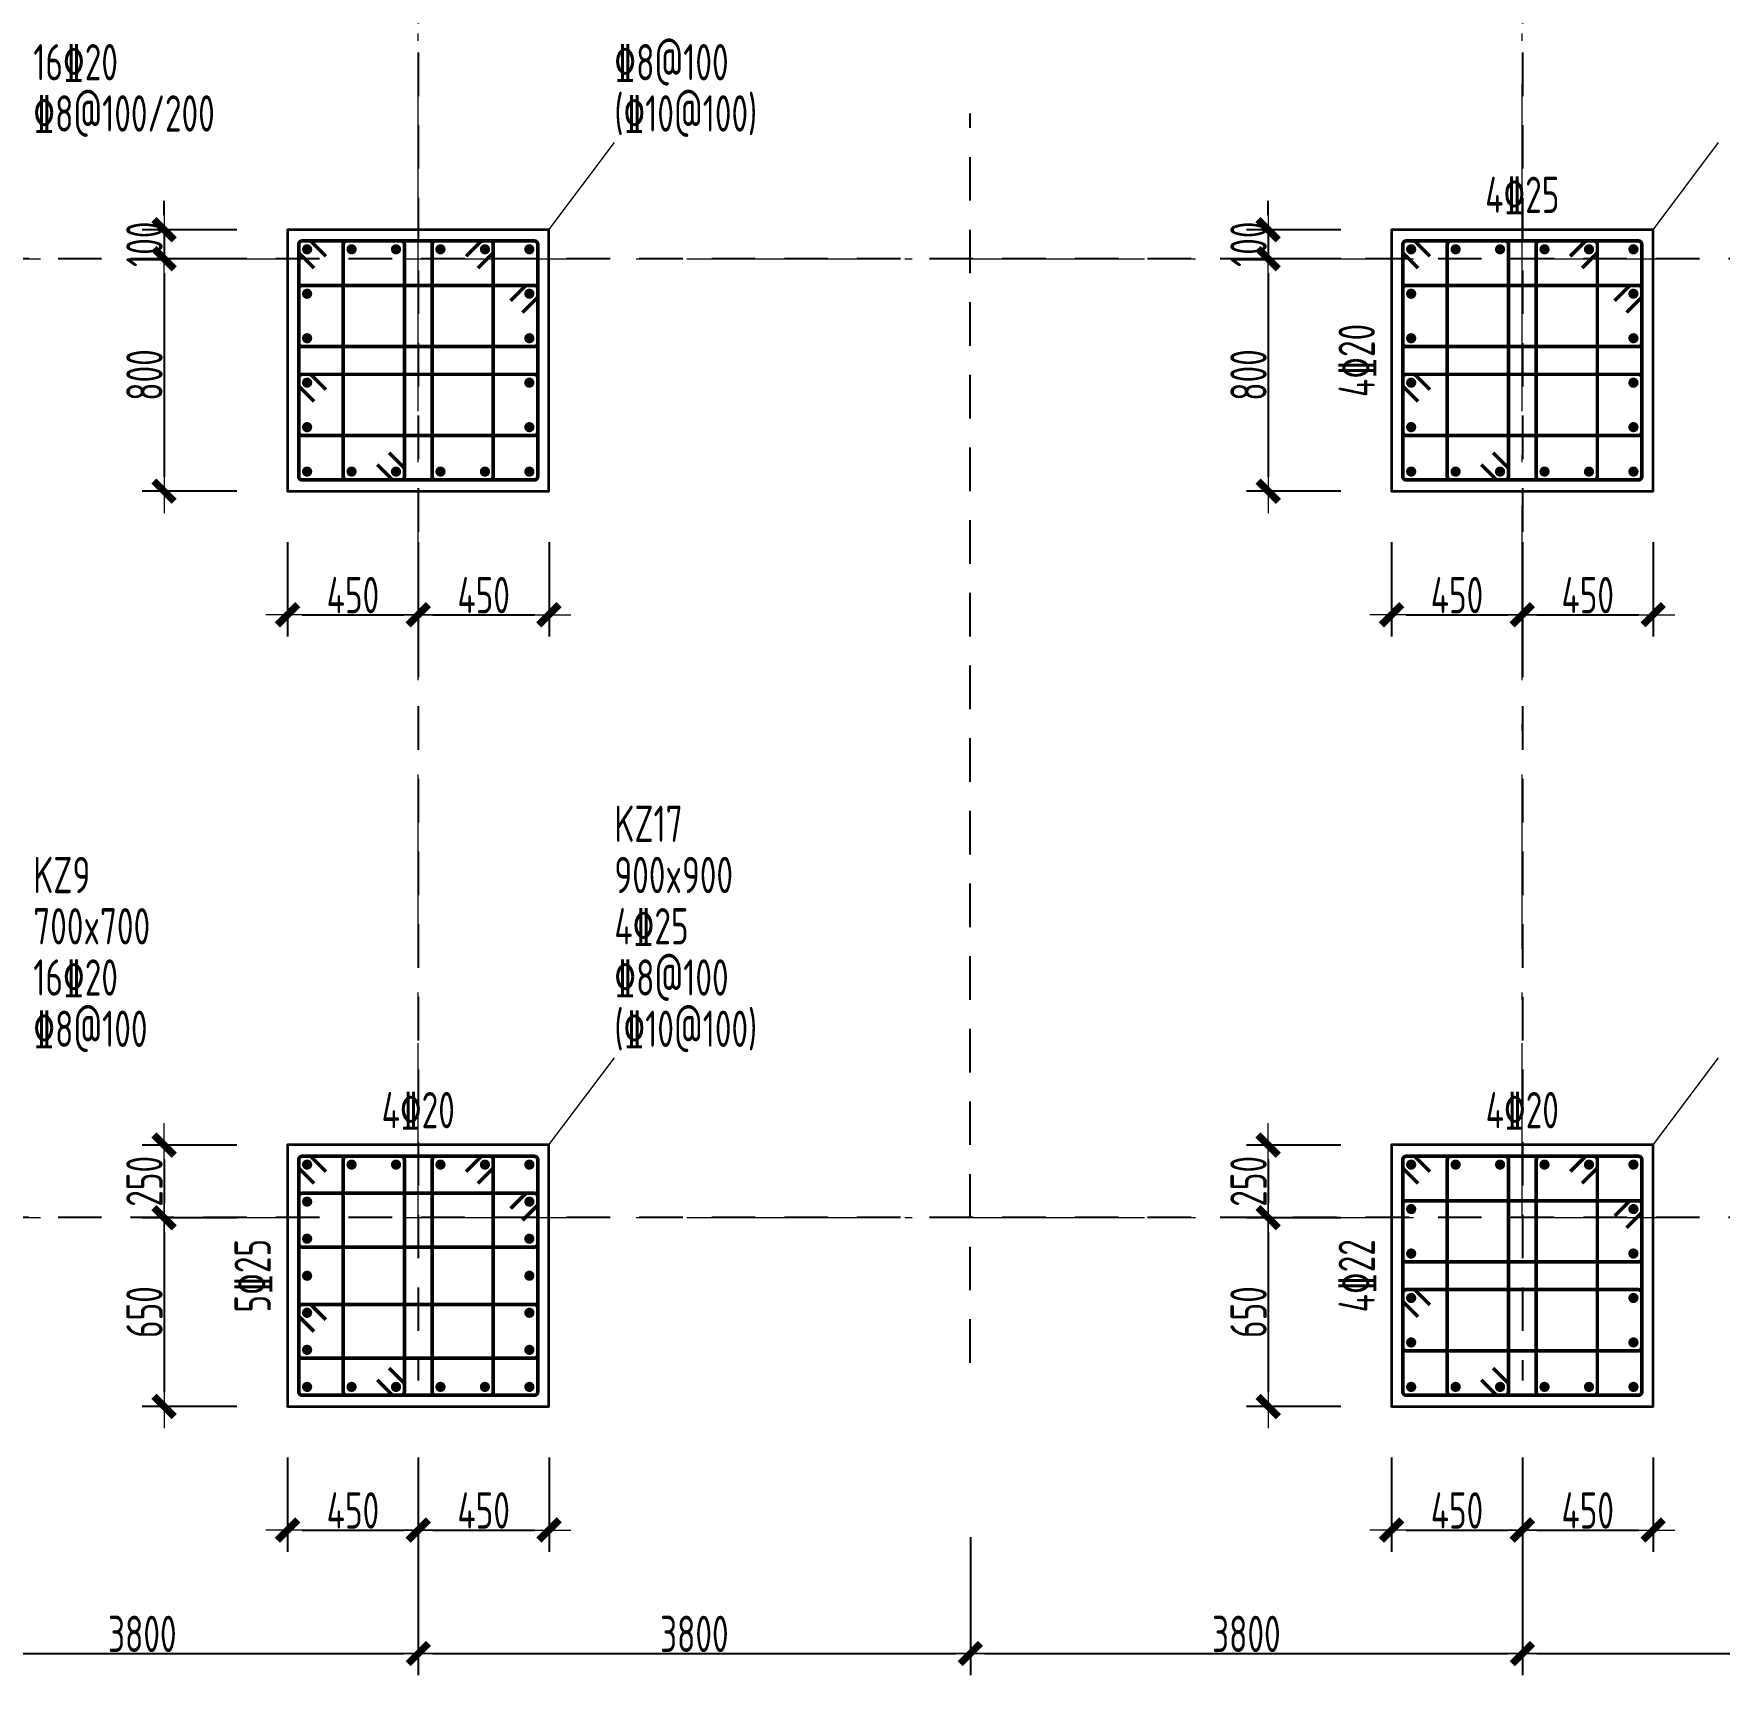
# Model space of a CAD drawing. Header units: millimetres. Extents: x 539196 to 807275, y 431843 to 1156631.
# Drawn here: x 617021 to 628624, y 785409 to 796708 of the extents above; entities that cross this region are included whole.
import ezdxf
from ezdxf.enums import TextEntityAlignment as Align

# ---------------------------------------------------------------- set-up
doc = ezdxf.new("R2010")
doc.units = ezdxf.units.MM
doc.header["$MEASUREMENT"] = 0
for name, pattern in [('DOTE', [2.42, 2, -0.2, 0.02, -0.2]), ('点划线', [1850, 1200, -300, 50, -300]), ('虚线', [500, 300, -200])]:
    doc.linetypes.add(name, pattern=pattern)
doc.layers.add('DOTE', color=1, linetype='DOTE')
for name, color, linetype, lineweight in [('柱原位标注', 7, 'Continuous', 18), ('柱尺寸标注', 3, 'Continuous', 18), ('柱标注引线', 2, 'Continuous', 18), ('柱箍筋', 1, 'Continuous', 25), ('柱纵筋', 1, 'Continuous', 70), ('柱集中标注', 2, 'Continuous', 18), ('砼柱', 2, 'Continuous', 35), ('网格', 9, '点划线', 18), ('轴线标注', 3, 'Continuous', 18)]:
    doc.layers.add(name, color=color, linetype=linetype, lineweight=lineweight)
doc.styles.add('样式 1_yjk_yjk_yjk', font='yjkeng.shx', dxfattribs={"width": 0.7, "bigfont": 'yjkchn.shx'})
doc.dimstyles.new('盈建科结构_yjk_yjk_yjk', dxfattribs={"dimscale": 100, "dimtxt": 2.5, "dimasz": 1, "dimexe": 1.5, "dimexo": 0.625, "dimgap": 0.1, "dimtad": 1, "dimdec": 0, "dimrnd": 1, "dimzin": 0, "dimdsep": 46, "dimtxsty": '样式 1_yjk_yjk_yjk', "dimblk": '_yjkbk', "dimblk1": 'ARCHTICK', "dimblk2": 'ARCHTICK', "dimcen": 0.09, "dimadec": 0, "dimazin": 0, "dimtfac": 1, "dimtdec": 4, "dimtix": 1, "dimtmove": 2, "dimatfit": 3, "dimfxl": 0, "dimtolj": 1, "dimtzin": 0, "dimarcsym": 0})

# ---------------------------------------------------------------- blocks, each defined once
blk = doc.blocks.new('_yjkbk')
blk.add_line((-1, 0), (1.5, 0))
blk.add_lwpolyline([(-0.7, -0.7, 0.5, 0.5, 0), (0.7, 0.7, 0.5, 0.5, 0)], format="xyseb")
blk = doc.blocks.new('*D1144')
at = {"layer": 'Defpoints', "color": 0}
for p in [(626368, 793559), (627268, 793559), (627268, 792709)]:
    blk.add_point(p, dxfattribs=at)
at = {"layer": '柱尺寸标注', "color": 0, "lineweight": -2}
for p, q in [((626368, 793209), (626368, 792559)), ((627268, 793209), (627268, 792559)), ((626468, 792709), (627168, 792709))]:
    blk.add_line(p, q, dxfattribs=at)
at = {"layer": '柱尺寸标注', "color": 0, "lineweight": -2, "xscale": 100, "yscale": 100, "zscale": 100, "rotation": 180}
blk.add_blockref('_yjkbk', (626368, 792709), dxfattribs=at)
at = {"layer": '柱尺寸标注', "color": 0, "lineweight": -2, "xscale": 100, "yscale": 100, "zscale": 100}
blk.add_blockref('_yjkbk', (627268, 792709), dxfattribs=at)
at = {"layer": '柱尺寸标注', "color": 0, "insert": (626818, 792844), "char_height": 250, "attachment_point": 5, "style": '样式 1_yjk_yjk_yjk'}
blk.add_mtext('\\A1;450', dxfattribs=at)
blk = doc.blocks.new('_ARCHTICK')
at = {"color": 0, "linetype": 'ByBlock', "const_width": 0.15}
blk.add_lwpolyline([(-0.5, -0.5), (0.5, 0.5)], dxfattribs=at)
blk = doc.blocks.new('*D1145')
at = {"layer": 'Defpoints', "color": 0}
for p in [(627268, 793559), (628168, 793559), (628168, 792709)]:
    blk.add_point(p, dxfattribs=at)
at = {"layer": '柱尺寸标注', "color": 0, "lineweight": -2}
for p, q in [((627268, 793209), (627268, 792559)), ((628168, 793209), (628168, 792559)), ((627368, 792709), (628068, 792709))]:
    blk.add_line(p, q, dxfattribs=at)
at = {"layer": '柱尺寸标注', "color": 0, "lineweight": -2, "xscale": 100, "yscale": 100, "zscale": 100, "rotation": 180}
blk.add_blockref('_yjkbk', (627268, 792709), dxfattribs=at)
at = {"layer": '柱尺寸标注', "color": 0, "lineweight": -2, "xscale": 100, "yscale": 100, "zscale": 100}
blk.add_blockref('_yjkbk', (628168, 792709), dxfattribs=at)
at = {"layer": '柱尺寸标注', "color": 0, "insert": (627718, 792844), "char_height": 250, "attachment_point": 5, "style": '样式 1_yjk_yjk_yjk'}
blk.add_mtext('\\A1;450', dxfattribs=at)
blk = doc.blocks.new('*D1146')
at = {"layer": 'Defpoints', "color": 0}
for p in [(626368, 795359), (625518, 795159), (626368, 795159)]:
    blk.add_point(p, dxfattribs=at)
at = {"layer": '柱尺寸标注', "color": 0, "lineweight": -2}
for p, q in [((625518, 795459), (625518, 795559)), ((626018, 795359), (625368, 795359)), ((625518, 795359), (625518, 795159)), ((626018, 795159), (625368, 795159)), ((625518, 795059), (625518, 794959))]:
    blk.add_line(p, q, dxfattribs=at)
at = {"layer": '柱尺寸标注', "color": 0, "lineweight": -2, "xscale": 100, "yscale": 100, "zscale": 100}
for p, rotation in [((625518, 795359), 270), ((625518, 795159), 90)]:
    blk.add_blockref('_yjkbk', p, dxfattribs=dict(at, rotation=rotation))
at = {"layer": '柱尺寸标注', "color": 0, "insert": (625383, 795259), "char_height": 250, "attachment_point": 5, "rotation": 90, "style": '样式 1_yjk_yjk_yjk'}
blk.add_mtext('\\A1;100', dxfattribs=at)
blk = doc.blocks.new('*D1147')
at = {"layer": 'Defpoints', "color": 0}
for p in [(626368, 795159), (625518, 793559), (626368, 793559)]:
    blk.add_point(p, dxfattribs=at)
at = {"layer": '柱尺寸标注', "color": 0, "lineweight": -2}
for p, q in [((626018, 795159), (625368, 795159)), ((625518, 795059), (625518, 793659)), ((626018, 793559), (625368, 793559))]:
    blk.add_line(p, q, dxfattribs=at)
at = {"layer": '柱尺寸标注', "color": 0, "lineweight": -2, "xscale": 100, "yscale": 100, "zscale": 100}
for p, rotation in [((625518, 795159), 90), ((625518, 793559), 270)]:
    blk.add_blockref('_yjkbk', p, dxfattribs=dict(at, rotation=rotation))
at = {"layer": '柱尺寸标注', "color": 0, "insert": (625383, 794359), "char_height": 250, "attachment_point": 5, "rotation": 90, "style": '样式 1_yjk_yjk_yjk'}
blk.add_mtext('\\A1;800', dxfattribs=at)
blk = doc.blocks.new('*D1148')
at = {"layer": 'Defpoints', "color": 0}
for p in [(626368, 787259), (627268, 787259), (627268, 786409)]:
    blk.add_point(p, dxfattribs=at)
at = {"layer": '柱尺寸标注', "color": 0, "lineweight": -2}
for p, q in [((626368, 786909), (626368, 786259)), ((627268, 786909), (627268, 786259)), ((626468, 786409), (627168, 786409))]:
    blk.add_line(p, q, dxfattribs=at)
at = {"layer": '柱尺寸标注', "color": 0, "lineweight": -2, "xscale": 100, "yscale": 100, "zscale": 100, "rotation": 180}
blk.add_blockref('_yjkbk', (626368, 786409), dxfattribs=at)
at = {"layer": '柱尺寸标注', "color": 0, "lineweight": -2, "xscale": 100, "yscale": 100, "zscale": 100}
blk.add_blockref('_yjkbk', (627268, 786409), dxfattribs=at)
at = {"layer": '柱尺寸标注', "color": 0, "insert": (626818, 786544), "char_height": 250, "attachment_point": 5, "style": '样式 1_yjk_yjk_yjk'}
blk.add_mtext('\\A1;450', dxfattribs=at)
blk = doc.blocks.new('*D1149')
at = {"layer": 'Defpoints', "color": 0}
for p in [(627268, 787259), (628168, 787259), (628168, 786409)]:
    blk.add_point(p, dxfattribs=at)
at = {"layer": '柱尺寸标注', "color": 0, "lineweight": -2}
for p, q in [((627268, 786909), (627268, 786259)), ((628168, 786909), (628168, 786259)), ((627368, 786409), (628068, 786409))]:
    blk.add_line(p, q, dxfattribs=at)
at = {"layer": '柱尺寸标注', "color": 0, "lineweight": -2, "xscale": 100, "yscale": 100, "zscale": 100, "rotation": 180}
blk.add_blockref('_yjkbk', (627268, 786409), dxfattribs=at)
at = {"layer": '柱尺寸标注', "color": 0, "lineweight": -2, "xscale": 100, "yscale": 100, "zscale": 100}
blk.add_blockref('_yjkbk', (628168, 786409), dxfattribs=at)
at = {"layer": '柱尺寸标注', "color": 0, "insert": (627718, 786544), "char_height": 250, "attachment_point": 5, "style": '样式 1_yjk_yjk_yjk'}
blk.add_mtext('\\A1;450', dxfattribs=at)
blk = doc.blocks.new('*D1150')
at = {"layer": 'Defpoints', "color": 0}
for p in [(626368, 789059), (625518, 788559), (626368, 788559)]:
    blk.add_point(p, dxfattribs=at)
at = {"layer": '柱尺寸标注', "color": 0, "lineweight": -2}
for p, q in [((626018, 789059), (625368, 789059)), ((625518, 788959), (625518, 788659)), ((626018, 788559), (625368, 788559))]:
    blk.add_line(p, q, dxfattribs=at)
at = {"layer": '柱尺寸标注', "color": 0, "lineweight": -2, "xscale": 100, "yscale": 100, "zscale": 100}
for p, rotation in [((625518, 789059), 90), ((625518, 788559), 270)]:
    blk.add_blockref('_yjkbk', p, dxfattribs=dict(at, rotation=rotation))
at = {"layer": '柱尺寸标注', "color": 0, "insert": (625383, 788809), "char_height": 250, "attachment_point": 5, "rotation": 90, "style": '样式 1_yjk_yjk_yjk'}
blk.add_mtext('\\A1;250', dxfattribs=at)
blk = doc.blocks.new('*D1151')
at = {"layer": 'Defpoints', "color": 0}
for p in [(626368, 788559), (625518, 787259), (626368, 787259)]:
    blk.add_point(p, dxfattribs=at)
at = {"layer": '柱尺寸标注', "color": 0, "lineweight": -2}
for p, q in [((626018, 788559), (625368, 788559)), ((625518, 788459), (625518, 787359)), ((626018, 787259), (625368, 787259))]:
    blk.add_line(p, q, dxfattribs=at)
at = {"layer": '柱尺寸标注', "color": 0, "lineweight": -2, "xscale": 100, "yscale": 100, "zscale": 100}
for p, rotation in [((625518, 788559), 90), ((625518, 787259), 270)]:
    blk.add_blockref('_yjkbk', p, dxfattribs=dict(at, rotation=rotation))
at = {"layer": '柱尺寸标注', "color": 0, "insert": (625383, 787909), "char_height": 250, "attachment_point": 5, "rotation": 90, "style": '样式 1_yjk_yjk_yjk'}
blk.add_mtext('\\A1;650', dxfattribs=at)
blk = doc.blocks.new('*D1192')
at = {"layer": 'Defpoints', "color": 0}
for p in [(618768, 793559), (619668, 793559), (619668, 792709)]:
    blk.add_point(p, dxfattribs=at)
at = {"layer": '柱尺寸标注', "color": 0, "lineweight": -2}
for p, q in [((618768, 793209), (618768, 792559)), ((619668, 793209), (619668, 792559)), ((618868, 792709), (619568, 792709))]:
    blk.add_line(p, q, dxfattribs=at)
at = {"layer": '柱尺寸标注', "color": 0, "lineweight": -2, "xscale": 100, "yscale": 100, "zscale": 100, "rotation": 180}
blk.add_blockref('_yjkbk', (618768, 792709), dxfattribs=at)
at = {"layer": '柱尺寸标注', "color": 0, "lineweight": -2, "xscale": 100, "yscale": 100, "zscale": 100}
blk.add_blockref('_yjkbk', (619668, 792709), dxfattribs=at)
at = {"layer": '柱尺寸标注', "color": 0, "insert": (619218, 792844), "char_height": 250, "attachment_point": 5, "style": '样式 1_yjk_yjk_yjk'}
blk.add_mtext('\\A1;450', dxfattribs=at)
blk = doc.blocks.new('*D1193')
at = {"layer": 'Defpoints', "color": 0}
for p in [(619668, 793559), (620568, 793559), (620568, 792709)]:
    blk.add_point(p, dxfattribs=at)
at = {"layer": '柱尺寸标注', "color": 0, "lineweight": -2}
for p, q in [((619668, 793209), (619668, 792559)), ((620568, 793209), (620568, 792559)), ((619768, 792709), (620468, 792709))]:
    blk.add_line(p, q, dxfattribs=at)
at = {"layer": '柱尺寸标注', "color": 0, "lineweight": -2, "xscale": 100, "yscale": 100, "zscale": 100, "rotation": 180}
blk.add_blockref('_yjkbk', (619668, 792709), dxfattribs=at)
at = {"layer": '柱尺寸标注', "color": 0, "lineweight": -2, "xscale": 100, "yscale": 100, "zscale": 100}
blk.add_blockref('_yjkbk', (620568, 792709), dxfattribs=at)
at = {"layer": '柱尺寸标注', "color": 0, "insert": (620118, 792844), "char_height": 250, "attachment_point": 5, "style": '样式 1_yjk_yjk_yjk'}
blk.add_mtext('\\A1;450', dxfattribs=at)
blk = doc.blocks.new('*D1194')
at = {"layer": 'Defpoints', "color": 0}
for p in [(618768, 795359), (617918, 795159), (618768, 795159)]:
    blk.add_point(p, dxfattribs=at)
at = {"layer": '柱尺寸标注', "color": 0, "lineweight": -2}
for p, q in [((617918, 795459), (617918, 795559)), ((618418, 795359), (617768, 795359)), ((617918, 795359), (617918, 795159)), ((618418, 795159), (617768, 795159)), ((617918, 795059), (617918, 794959))]:
    blk.add_line(p, q, dxfattribs=at)
at = {"layer": '柱尺寸标注', "color": 0, "lineweight": -2, "xscale": 100, "yscale": 100, "zscale": 100}
for p, rotation in [((617918, 795359), 270), ((617918, 795159), 90)]:
    blk.add_blockref('_yjkbk', p, dxfattribs=dict(at, rotation=rotation))
at = {"layer": '柱尺寸标注', "color": 0, "insert": (617783, 795259), "char_height": 250, "attachment_point": 5, "rotation": 90, "style": '样式 1_yjk_yjk_yjk'}
blk.add_mtext('\\A1;100', dxfattribs=at)
blk = doc.blocks.new('*D1195')
at = {"layer": 'Defpoints', "color": 0}
for p in [(618768, 795159), (617918, 793559), (618768, 793559)]:
    blk.add_point(p, dxfattribs=at)
at = {"layer": '柱尺寸标注', "color": 0, "lineweight": -2}
for p, q in [((618418, 795159), (617768, 795159)), ((617918, 795059), (617918, 793659)), ((618418, 793559), (617768, 793559))]:
    blk.add_line(p, q, dxfattribs=at)
at = {"layer": '柱尺寸标注', "color": 0, "lineweight": -2, "xscale": 100, "yscale": 100, "zscale": 100}
for p, rotation in [((617918, 795159), 90), ((617918, 793559), 270)]:
    blk.add_blockref('_yjkbk', p, dxfattribs=dict(at, rotation=rotation))
at = {"layer": '柱尺寸标注', "color": 0, "insert": (617783, 794359), "char_height": 250, "attachment_point": 5, "rotation": 90, "style": '样式 1_yjk_yjk_yjk'}
blk.add_mtext('\\A1;800', dxfattribs=at)
blk = doc.blocks.new('*D1196')
at = {"layer": 'Defpoints', "color": 0}
for p in [(618768, 787259), (619668, 787259), (619668, 786409)]:
    blk.add_point(p, dxfattribs=at)
at = {"layer": '柱尺寸标注', "color": 0, "lineweight": -2}
for p, q in [((618768, 786909), (618768, 786259)), ((619668, 786909), (619668, 786259)), ((618868, 786409), (619568, 786409))]:
    blk.add_line(p, q, dxfattribs=at)
at = {"layer": '柱尺寸标注', "color": 0, "lineweight": -2, "xscale": 100, "yscale": 100, "zscale": 100, "rotation": 180}
blk.add_blockref('_yjkbk', (618768, 786409), dxfattribs=at)
at = {"layer": '柱尺寸标注', "color": 0, "lineweight": -2, "xscale": 100, "yscale": 100, "zscale": 100}
blk.add_blockref('_yjkbk', (619668, 786409), dxfattribs=at)
at = {"layer": '柱尺寸标注', "color": 0, "insert": (619218, 786544), "char_height": 250, "attachment_point": 5, "style": '样式 1_yjk_yjk_yjk'}
blk.add_mtext('\\A1;450', dxfattribs=at)
blk = doc.blocks.new('*D1197')
at = {"layer": 'Defpoints', "color": 0}
for p in [(619668, 787259), (620568, 787259), (620568, 786409)]:
    blk.add_point(p, dxfattribs=at)
at = {"layer": '柱尺寸标注', "color": 0, "lineweight": -2}
for p, q in [((619668, 786909), (619668, 786259)), ((620568, 786909), (620568, 786259)), ((619768, 786409), (620468, 786409))]:
    blk.add_line(p, q, dxfattribs=at)
at = {"layer": '柱尺寸标注', "color": 0, "lineweight": -2, "xscale": 100, "yscale": 100, "zscale": 100, "rotation": 180}
blk.add_blockref('_yjkbk', (619668, 786409), dxfattribs=at)
at = {"layer": '柱尺寸标注', "color": 0, "lineweight": -2, "xscale": 100, "yscale": 100, "zscale": 100}
blk.add_blockref('_yjkbk', (620568, 786409), dxfattribs=at)
at = {"layer": '柱尺寸标注', "color": 0, "insert": (620118, 786544), "char_height": 250, "attachment_point": 5, "style": '样式 1_yjk_yjk_yjk'}
blk.add_mtext('\\A1;450', dxfattribs=at)
blk = doc.blocks.new('*D1198')
at = {"layer": 'Defpoints', "color": 0}
for p in [(618768, 789059), (617918, 788559), (618768, 788559)]:
    blk.add_point(p, dxfattribs=at)
at = {"layer": '柱尺寸标注', "color": 0, "lineweight": -2}
for p, q in [((618418, 789059), (617768, 789059)), ((617918, 788959), (617918, 788659)), ((618418, 788559), (617768, 788559))]:
    blk.add_line(p, q, dxfattribs=at)
at = {"layer": '柱尺寸标注', "color": 0, "lineweight": -2, "xscale": 100, "yscale": 100, "zscale": 100}
for p, rotation in [((617918, 789059), 90), ((617918, 788559), 270)]:
    blk.add_blockref('_yjkbk', p, dxfattribs=dict(at, rotation=rotation))
at = {"layer": '柱尺寸标注', "color": 0, "insert": (617783, 788809), "char_height": 250, "attachment_point": 5, "rotation": 90, "style": '样式 1_yjk_yjk_yjk'}
blk.add_mtext('\\A1;250', dxfattribs=at)
blk = doc.blocks.new('*D1199')
at = {"layer": 'Defpoints', "color": 0}
for p in [(618768, 788559), (617918, 787259), (618768, 787259)]:
    blk.add_point(p, dxfattribs=at)
at = {"layer": '柱尺寸标注', "color": 0, "lineweight": -2}
for p, q in [((618418, 788559), (617768, 788559)), ((617918, 788459), (617918, 787359)), ((618418, 787259), (617768, 787259))]:
    blk.add_line(p, q, dxfattribs=at)
at = {"layer": '柱尺寸标注', "color": 0, "lineweight": -2, "xscale": 100, "yscale": 100, "zscale": 100}
for p, rotation in [((617918, 788559), 90), ((617918, 787259), 270)]:
    blk.add_blockref('_yjkbk', p, dxfattribs=dict(at, rotation=rotation))
at = {"layer": '柱尺寸标注', "color": 0, "insert": (617783, 787909), "char_height": 250, "attachment_point": 5, "rotation": 90, "style": '样式 1_yjk_yjk_yjk'}
blk.add_mtext('\\A1;650', dxfattribs=at)
blk = doc.blocks.new('*D1274')
at = {"layer": 'Defpoints', "color": 0}
for p in [(615868, 788559), (619668, 788559), (619668, 785559)]:
    blk.add_point(p, dxfattribs=at)
at = {"layer": '轴线标注', "color": 0, "lineweight": -2}
for p, q in [((615868, 786359), (615868, 785409)), ((619668, 786359), (619668, 785409)), ((615968, 785559), (619568, 785559))]:
    blk.add_line(p, q, dxfattribs=at)
at = {"layer": '轴线标注', "color": 0, "lineweight": -2, "xscale": 100, "yscale": 100, "zscale": 100, "rotation": 180}
blk.add_blockref('_yjkbk', (615868, 785559), dxfattribs=at)
at = {"layer": '轴线标注', "color": 0, "lineweight": -2, "xscale": 100, "yscale": 100, "zscale": 100}
blk.add_blockref('_yjkbk', (619668, 785559), dxfattribs=at)
at = {"layer": '轴线标注', "color": 0, "insert": (617768, 785694), "char_height": 250, "attachment_point": 5, "style": '样式 1_yjk_yjk_yjk'}
blk.add_mtext('\\A1;3800', dxfattribs=at)
blk = doc.blocks.new('*D1276')
at = {"layer": 'Defpoints', "color": 0}
for p in [(619668, 788559), (623468, 788559), (623468, 785559)]:
    blk.add_point(p, dxfattribs=at)
at = {"layer": '轴线标注', "color": 0, "lineweight": -2}
for p, q in [((619668, 786359), (619668, 785409)), ((623468, 786359), (623468, 785409)), ((619768, 785559), (623368, 785559))]:
    blk.add_line(p, q, dxfattribs=at)
at = {"layer": '轴线标注', "color": 0, "lineweight": -2, "xscale": 100, "yscale": 100, "zscale": 100, "rotation": 180}
blk.add_blockref('_yjkbk', (619668, 785559), dxfattribs=at)
at = {"layer": '轴线标注', "color": 0, "lineweight": -2, "xscale": 100, "yscale": 100, "zscale": 100}
blk.add_blockref('_yjkbk', (623468, 785559), dxfattribs=at)
at = {"layer": '轴线标注', "color": 0, "insert": (621568, 785694), "char_height": 250, "attachment_point": 5, "style": '样式 1_yjk_yjk_yjk'}
blk.add_mtext('\\A1;3800', dxfattribs=at)
blk = doc.blocks.new('*D1278')
at = {"layer": 'Defpoints', "color": 0}
for p in [(623468, 788559), (627268, 788559), (627268, 785559)]:
    blk.add_point(p, dxfattribs=at)
at = {"layer": '轴线标注', "color": 0, "lineweight": -2}
for p, q in [((623468, 786359), (623468, 785409)), ((627268, 786359), (627268, 785409)), ((623568, 785559), (627168, 785559))]:
    blk.add_line(p, q, dxfattribs=at)
at = {"layer": '轴线标注', "color": 0, "lineweight": -2, "xscale": 100, "yscale": 100, "zscale": 100, "rotation": 180}
blk.add_blockref('_yjkbk', (623468, 785559), dxfattribs=at)
at = {"layer": '轴线标注', "color": 0, "lineweight": -2, "xscale": 100, "yscale": 100, "zscale": 100}
blk.add_blockref('_yjkbk', (627268, 785559), dxfattribs=at)
at = {"layer": '轴线标注', "color": 0, "insert": (625368, 785694), "char_height": 250, "attachment_point": 5, "style": '样式 1_yjk_yjk_yjk'}
blk.add_mtext('\\A1;3800', dxfattribs=at)
blk = doc.blocks.new('*D1280')
at = {"layer": 'Defpoints', "color": 0}
for p in [(627268, 788559), (631068, 788559), (631068, 785559)]:
    blk.add_point(p, dxfattribs=at)
at = {"layer": '轴线标注', "color": 0, "lineweight": -2}
for p, q in [((627268, 786359), (627268, 785409)), ((631068, 786359), (631068, 785409)), ((627368, 785559), (630968, 785559))]:
    blk.add_line(p, q, dxfattribs=at)
at = {"layer": '轴线标注', "color": 0, "lineweight": -2, "xscale": 100, "yscale": 100, "zscale": 100, "rotation": 180}
blk.add_blockref('_yjkbk', (627268, 785559), dxfattribs=at)
at = {"layer": '轴线标注', "color": 0, "lineweight": -2, "xscale": 100, "yscale": 100, "zscale": 100}
blk.add_blockref('_yjkbk', (631068, 785559), dxfattribs=at)
at = {"layer": '轴线标注', "color": 0, "insert": (629168, 785694), "char_height": 250, "attachment_point": 5, "style": '样式 1_yjk_yjk_yjk'}
blk.add_mtext('\\A1;3800', dxfattribs=at)
blk = doc.blocks.new('jzzw')
at = {"layer": 'DOTE', "color": 1, "linetype": '虚线'}
for p, q in [((928786, 890469), (928786, 834829)), ((921186, 872969), (921186, 834829)), ((924986, 834949), (924986, 843549)), ((952506, 842549), (911886, 842549)), ((952506, 842549), (911886, 842549)), ((952506, 835949), (912186, 835949)), ((952506, 835949), (912186, 835949)), ((952506, 835949), (912186, 835949)), ((952506, 835949), (912186, 835949))]:
    blk.add_line(p, q, dxfattribs=at)

msp = doc.modelspace()

# ---------------------------------------------------------------- linework, layer by layer
at = {"layer": '柱标注引线'}
for p, q in [((620567.6, 795359.2), (621017.6, 795959.2)), ((628167.6, 795359.2), (628617.6, 795959.2)), ((620567.6, 789059.2), (621017.6, 789659.2)), ((628167.6, 789059.2), (628617.6, 789659.2))]:
    msp.add_line(p, q, dxfattribs=at)
at = {"layer": '柱箍筋', "const_width": 25}
for points in [[(619031.6, 795176.5), (618933.4, 795274.8, 0.1989124), (618916.6, 795281.7), (618868.8, 795281.7, 0.4142136), (618845.1, 795258), (618845.1, 793660.5, 0.4142136), (618868.8, 793636.7), (620466.3, 793636.7, 0.4142136), (620490.1, 793660.5), (620490.1, 795258, 0.4142136), (620466.3, 795281.7), (618868.8, 795281.7, 0.4142136), (618845.1, 795258), (618845.1, 795210.2, 0.1989124), (618852, 795193.5), (618950.3, 795095.2)], [(619385.5, 793742), (619483.8, 793643.7, 0.1989124), (619500.6, 793636.7), (619548.3, 793636.7, 0.4142136), (619572.1, 793660.5), (619572.1, 795258, 0.4142136), (619548.3, 795281.7), (619174.8, 795281.7, 0.4142136), (619151.1, 795258), (619151.1, 793660.5, 0.4142136), (619174.8, 793636.7), (619548.3, 793636.7, 0.4142136), (619572.1, 793660.5), (619572.1, 793708.2, 0.1989124), (619565.1, 793725), (619466.9, 793823.3)], [(619997.5, 795176.5), (620095.8, 795274.8, -0.1989124), (620112.6, 795281.7), (620160.3, 795281.7, -0.4142136), (620184.1, 795258), (620184.1, 793660.5, -0.4142136), (620160.3, 793636.7), (619786.8, 793636.7, -0.4142136), (619763.1, 793660.5), (619763.1, 795258, -0.4142136), (619786.8, 795281.7), (620160.3, 795281.7, -0.4142136), (620184.1, 795258), (620184.1, 795210.2, -0.1989124), (620177.1, 795193.5), (620078.9, 795095.2)], [(626631.6, 795176.5), (626533.4, 795274.8, 0.1989124), (626516.6, 795281.7), (626468.8, 795281.7, 0.4142136), (626445.1, 795258), (626445.1, 793660.5, 0.4142136), (626468.8, 793636.7), (628066.3, 793636.7, 0.4142136), (628090.1, 793660.5), (628090.1, 795258, 0.4142136), (628066.3, 795281.7), (626468.8, 795281.7, 0.4142136), (626445.1, 795258), (626445.1, 795210.2, 0.1989124), (626452, 795193.5), (626550.3, 795095.2)], [(626985.5, 793742), (627083.8, 793643.7, 0.1989124), (627100.6, 793636.7), (627148.3, 793636.7, 0.4142136), (627172.1, 793660.5), (627172.1, 795258, 0.4142136), (627148.3, 795281.7), (626774.8, 795281.7, 0.4142136), (626751.1, 795258), (626751.1, 793660.5, 0.4142136), (626774.8, 793636.7), (627148.3, 793636.7, 0.4142136), (627172.1, 793660.5), (627172.1, 793708.2, 0.1989124), (627165.1, 793725), (627066.9, 793823.3)], [(627597.5, 795176.5), (627695.8, 795274.8, -0.1989124), (627712.6, 795281.7), (627760.3, 795281.7, -0.4142136), (627784.1, 795258), (627784.1, 793660.5, -0.4142136), (627760.3, 793636.7), (627386.8, 793636.7, -0.4142136), (627363.1, 793660.5), (627363.1, 795258, -0.4142136), (627386.8, 795281.7), (627760.3, 795281.7, -0.4142136), (627784.1, 795258), (627784.1, 795210.2, -0.1989124), (627777.1, 795193.5), (627678.9, 795095.2)], [(620384.9, 794789.2), (620483.1, 794887.5, 0.1989124), (620490.1, 794904.2), (620490.1, 794952, 0.4142136), (620466.3, 794975.7), (618868.8, 794975.7, 0.4142136), (618845.1, 794952), (618845.1, 794578.5, 0.4142136), (618868.8, 794554.7), (620466.3, 794554.7, 0.4142136), (620490.1, 794578.5), (620490.1, 794952, 0.4142136), (620466.3, 794975.7), (620418.6, 794975.7, 0.1989124), (620401.8, 794968.8), (620303.5, 794870.5)], [(627984.9, 794789.2), (628083.1, 794887.5, 0.1989124), (628090.1, 794904.2), (628090.1, 794952, 0.4142136), (628066.3, 794975.7), (626468.8, 794975.7, 0.4142136), (626445.1, 794952), (626445.1, 794578.5, 0.4142136), (626468.8, 794554.7), (628066.3, 794554.7, 0.4142136), (628090.1, 794578.5), (628090.1, 794952, 0.4142136), (628066.3, 794975.7), (628018.6, 794975.7, 0.1989124), (628001.8, 794968.8), (627903.5, 794870.5)], [(618950.3, 794177.2), (618852, 794275.5, -0.1989124), (618845.1, 794292.2), (618845.1, 794340, -0.4142136), (618868.8, 794363.7), (620466.3, 794363.7, -0.4142136), (620490.1, 794340), (620490.1, 793966.5, -0.4142136), (620466.3, 793942.7), (618868.8, 793942.7, -0.4142136), (618845.1, 793966.5), (618845.1, 794340, -0.4142136), (618868.8, 794363.7), (618916.6, 794363.7, -0.1989124), (618933.4, 794356.8), (619031.6, 794258.5)], [(626550.3, 794177.2), (626452, 794275.5, -0.1989124), (626445.1, 794292.2), (626445.1, 794340, -0.4142136), (626468.8, 794363.7), (628066.3, 794363.7, -0.4142136), (628090.1, 794340), (628090.1, 793966.5, -0.4142136), (628066.3, 793942.7), (626468.8, 793942.7, -0.4142136), (626445.1, 793966.5), (626445.1, 794340, -0.4142136), (626468.8, 794363.7), (626516.6, 794363.7, -0.1989124), (626533.4, 794356.8), (626631.6, 794258.5)], [(619031.6, 788876.5), (618933.4, 788974.8, 0.1989124), (618916.6, 788981.7), (618868.8, 788981.7, 0.4142136), (618845.1, 788958), (618845.1, 787360.5, 0.4142136), (618868.8, 787336.7), (620466.3, 787336.7, 0.4142136), (620490.1, 787360.5), (620490.1, 788958, 0.4142136), (620466.3, 788981.7), (618868.8, 788981.7, 0.4142136), (618845.1, 788958), (618845.1, 788910.2, 0.1989124), (618852, 788893.5), (618950.3, 788795.2)], [(619385.5, 787442), (619483.8, 787343.7, 0.1989124), (619500.6, 787336.7), (619548.3, 787336.7, 0.4142136), (619572.1, 787360.5), (619572.1, 788958, 0.4142136), (619548.3, 788981.7), (619174.8, 788981.7, 0.4142136), (619151.1, 788958), (619151.1, 787360.5, 0.4142136), (619174.8, 787336.7), (619548.3, 787336.7, 0.4142136), (619572.1, 787360.5), (619572.1, 787408.2, 0.1989124), (619565.1, 787425), (619466.9, 787523.3)], [(619997.5, 788876.5), (620095.8, 788974.8, -0.1989124), (620112.6, 788981.7), (620160.3, 788981.7, -0.4142136), (620184.1, 788958), (620184.1, 787360.5, -0.4142136), (620160.3, 787336.7), (619786.8, 787336.7, -0.4142136), (619763.1, 787360.5), (619763.1, 788958, -0.4142136), (619786.8, 788981.7), (620160.3, 788981.7, -0.4142136), (620184.1, 788958), (620184.1, 788910.2, -0.1989124), (620177.1, 788893.5), (620078.9, 788795.2)], [(626631.6, 788876.5), (626533.4, 788974.8, 0.1989124), (626516.6, 788981.7), (626468.8, 788981.7, 0.4142136), (626445.1, 788958), (626445.1, 787360.5, 0.4142136), (626468.8, 787336.7), (628066.3, 787336.7, 0.4142136), (628090.1, 787360.5), (628090.1, 788958, 0.4142136), (628066.3, 788981.7), (626468.8, 788981.7, 0.4142136), (626445.1, 788958), (626445.1, 788910.2, 0.1989124), (626452, 788893.5), (626550.3, 788795.2)], [(626985.5, 787442), (627083.8, 787343.7, 0.1989124), (627100.6, 787336.7), (627148.3, 787336.7, 0.4142136), (627172.1, 787360.5), (627172.1, 788958, 0.4142136), (627148.3, 788981.7), (626774.8, 788981.7, 0.4142136), (626751.1, 788958), (626751.1, 787360.5, 0.4142136), (626774.8, 787336.7), (627148.3, 787336.7, 0.4142136), (627172.1, 787360.5), (627172.1, 787408.2, 0.1989124), (627165.1, 787425), (627066.9, 787523.3)], [(627597.5, 788876.5), (627695.8, 788974.8, -0.1989124), (627712.6, 788981.7), (627760.3, 788981.7, -0.4142136), (627784.1, 788958), (627784.1, 787360.5, -0.4142136), (627760.3, 787336.7), (627386.8, 787336.7, -0.4142136), (627363.1, 787360.5), (627363.1, 788958, -0.4142136), (627386.8, 788981.7), (627760.3, 788981.7, -0.4142136), (627784.1, 788958), (627784.1, 788910.2, -0.1989124), (627777.1, 788893.5), (627678.9, 788795.2)], [(620384.9, 788540.2), (620483.1, 788638.5, 0.1989124), (620490.1, 788655.2), (620490.1, 788703, 0.4142136), (620466.3, 788726.7), (618868.8, 788726.7, 0.4142136), (618845.1, 788703), (618845.1, 788380.5, 0.4142136), (618868.8, 788356.7), (620466.3, 788356.7, 0.4142136), (620490.1, 788380.5), (620490.1, 788703, 0.4142136), (620466.3, 788726.7), (620418.6, 788726.7, 0.1989124), (620401.8, 788719.8), (620303.5, 788621.5)], [(627984.9, 788489.2), (628083.1, 788587.5, 0.1989124), (628090.1, 788604.2), (628090.1, 788652, 0.4142136), (628066.3, 788675.7), (626468.8, 788675.7, 0.4142136), (626445.1, 788652), (626445.1, 788278.5, 0.4142136), (626468.8, 788254.7), (628066.3, 788254.7, 0.4142136), (628090.1, 788278.5), (628090.1, 788652, 0.4142136), (628066.3, 788675.7), (628018.6, 788675.7, 0.1989124), (628001.8, 788668.8), (627903.5, 788570.5)], [(626550.3, 787877.2), (626452, 787975.5, -0.1989124), (626445.1, 787992.2), (626445.1, 788040, -0.4142136), (626468.8, 788063.7), (628066.3, 788063.7, -0.4142136), (628090.1, 788040), (628090.1, 787666.5, -0.4142136), (628066.3, 787642.7), (626468.8, 787642.7, -0.4142136), (626445.1, 787666.5), (626445.1, 788040, -0.4142136), (626468.8, 788063.7), (626516.6, 788063.7, -0.1989124), (626533.4, 788056.8), (626631.6, 787958.5)], [(618950.3, 787775.2), (618852, 787873.5, -0.1989124), (618845.1, 787890.2), (618845.1, 787938, -0.4142136), (618868.8, 787961.7), (620466.3, 787961.7, -0.4142136), (620490.1, 787938), (620490.1, 787615.5, -0.4142136), (620466.3, 787591.7), (618868.8, 787591.7, -0.4142136), (618845.1, 787615.5), (618845.1, 787938, -0.4142136), (618868.8, 787961.7), (618916.6, 787961.7, -0.1989124), (618933.4, 787954.8), (619031.6, 787856.5)]]:
    msp.add_lwpolyline(points, format="xyb", dxfattribs=at)
at = {"layer": '柱纵筋', "const_width": 35}
for points in [[(618920.1, 795224.2, 1), (618885.1, 795224.2, 1)], [(619226.1, 795224.2, 1), (619191.1, 795224.2, 1)], [(619532.1, 795224.2, 1), (619497.1, 795224.2, 1)], [(619838.1, 795224.2, 1), (619803.1, 795224.2, 1)], [(620144.1, 795224.2, 1), (620109.1, 795224.2, 1)], [(620450.1, 795224.2, 1), (620415.1, 795224.2, 1)], [(626520.1, 795224.2, 1), (626485.1, 795224.2, 1)], [(626826.1, 795224.2, 1), (626791.1, 795224.2, 1)], [(627132.1, 795224.2, 1), (627097.1, 795224.2, 1)], [(627438.1, 795224.2, 1), (627403.1, 795224.2, 1)], [(627744.1, 795224.2, 1), (627709.1, 795224.2, 1)], [(628050.1, 795224.2, 1), (628015.1, 795224.2, 1)], [(618920.1, 794918.2, 1), (618885.1, 794918.2, 1)], [(620450.1, 794918.2, 1), (620415.1, 794918.2, 1)], [(626520.1, 794918.2, 1), (626485.1, 794918.2, 1)], [(628050.1, 794918.2, 1), (628015.1, 794918.2, 1)], [(618920.1, 794612.2, 1), (618885.1, 794612.2, 1)], [(620450.1, 794612.2, 1), (620415.1, 794612.2, 1)], [(626520.1, 794612.2, 1), (626485.1, 794612.2, 1)], [(628050.1, 794612.2, 1), (628015.1, 794612.2, 1)], [(618920.1, 794306.2, 1), (618885.1, 794306.2, 1)], [(620450.1, 794306.2, 1), (620415.1, 794306.2, 1)], [(626520.1, 794306.2, 1), (626485.1, 794306.2, 1)], [(628050.1, 794306.2, 1), (628015.1, 794306.2, 1)], [(618920.1, 794000.2, 1), (618885.1, 794000.2, 1)], [(620450.1, 794000.2, 1), (620415.1, 794000.2, 1)], [(626520.1, 794000.2, 1), (626485.1, 794000.2, 1)], [(628050.1, 794000.2, 1), (628015.1, 794000.2, 1)], [(618920.1, 793694.2, 1), (618885.1, 793694.2, 1)], [(619226.1, 793694.2, 1), (619191.1, 793694.2, 1)], [(619532.1, 793694.2, 1), (619497.1, 793694.2, 1)], [(619838.1, 793694.2, 1), (619803.1, 793694.2, 1)], [(620144.1, 793694.2, 1), (620109.1, 793694.2, 1)], [(620450.1, 793694.2, 1), (620415.1, 793694.2, 1)], [(626520.1, 793694.2, 1), (626485.1, 793694.2, 1)], [(626826.1, 793694.2, 1), (626791.1, 793694.2, 1)], [(627132.1, 793694.2, 1), (627097.1, 793694.2, 1)], [(627438.1, 793694.2, 1), (627403.1, 793694.2, 1)], [(627744.1, 793694.2, 1), (627709.1, 793694.2, 1)], [(628050.1, 793694.2, 1), (628015.1, 793694.2, 1)], [(618920.1, 788924.2, 1), (618885.1, 788924.2, 1)], [(619226.1, 788924.2, 1), (619191.1, 788924.2, 1)], [(619532.1, 788924.2, 1), (619497.1, 788924.2, 1)], [(619838.1, 788924.2, 1), (619803.1, 788924.2, 1)], [(620144.1, 788924.2, 1), (620109.1, 788924.2, 1)], [(620450.1, 788924.2, 1), (620415.1, 788924.2, 1)], [(626520.1, 788924.2, 1), (626485.1, 788924.2, 1)], [(626826.1, 788924.2, 1), (626791.1, 788924.2, 1)], [(627132.1, 788924.2, 1), (627097.1, 788924.2, 1)], [(627438.1, 788924.2, 1), (627403.1, 788924.2, 1)], [(627744.1, 788924.2, 1), (627709.1, 788924.2, 1)], [(628050.1, 788924.2, 1), (628015.1, 788924.2, 1)], [(618920.1, 788669.2, 1), (618885.1, 788669.2, 1)], [(620450.1, 788669.2, 1), (620415.1, 788669.2, 1)], [(626520.1, 788618.2, 1), (626485.1, 788618.2, 1)], [(628050.1, 788618.2, 1), (628015.1, 788618.2, 1)], [(618920.1, 788414.2, 1), (618885.1, 788414.2, 1)], [(620450.1, 788414.2, 1), (620415.1, 788414.2, 1)], [(626520.1, 788312.2, 1), (626485.1, 788312.2, 1)], [(628050.1, 788312.2, 1), (628015.1, 788312.2, 1)], [(618920.1, 788159.2, 1), (618885.1, 788159.2, 1)], [(620450.1, 788159.2, 1), (620415.1, 788159.2, 1)], [(626520.1, 788006.2, 1), (626485.1, 788006.2, 1)], [(628050.1, 788006.2, 1), (628015.1, 788006.2, 1)], [(618920.1, 787904.2, 1), (618885.1, 787904.2, 1)], [(620450.1, 787904.2, 1), (620415.1, 787904.2, 1)], [(626520.1, 787700.2, 1), (626485.1, 787700.2, 1)], [(628050.1, 787700.2, 1), (628015.1, 787700.2, 1)], [(618920.1, 787649.2, 1), (618885.1, 787649.2, 1)], [(620450.1, 787649.2, 1), (620415.1, 787649.2, 1)], [(618920.1, 787394.2, 1), (618885.1, 787394.2, 1)], [(619226.1, 787394.2, 1), (619191.1, 787394.2, 1)], [(619532.1, 787394.2, 1), (619497.1, 787394.2, 1)], [(619838.1, 787394.2, 1), (619803.1, 787394.2, 1)], [(620144.1, 787394.2, 1), (620109.1, 787394.2, 1)], [(620450.1, 787394.2, 1), (620415.1, 787394.2, 1)], [(626520.1, 787394.2, 1), (626485.1, 787394.2, 1)], [(626826.1, 787394.2, 1), (626791.1, 787394.2, 1)], [(627132.1, 787394.2, 1), (627097.1, 787394.2, 1)], [(627438.1, 787394.2, 1), (627403.1, 787394.2, 1)], [(627744.1, 787394.2, 1), (627709.1, 787394.2, 1)], [(628050.1, 787394.2, 1), (628015.1, 787394.2, 1)]]:
    msp.add_lwpolyline(points, format="xyb", close=True, dxfattribs=at)
at = {"layer": '砼柱'}
for points in [[(620567.6, 795359.2), (618767.6, 795359.2), (618767.6, 793559.2), (620567.6, 793559.2)], [(628167.6, 795359.2), (626367.6, 795359.2), (626367.6, 793559.2), (628167.6, 793559.2)], [(620567.6, 789059.2), (618767.6, 789059.2), (618767.6, 787259.2), (620567.6, 787259.2)], [(628167.6, 789059.2), (626367.6, 789059.2), (626367.6, 787259.2), (628167.6, 787259.2)]]:
    msp.add_lwpolyline(points, close=True, dxfattribs=at)
at = {"layer": '网格'}
for p, q in [((619667.6, 795159.2), (619667.6, 798159.2)), ((627267.6, 795159.2), (627267.6, 798159.2)), ((615867.6, 795159.2), (619667.6, 795159.2)), ((619667.6, 795159.2), (623467.6, 795159.2)), ((619667.6, 788559.2), (619667.6, 795159.2)), ((623467.6, 795159.2), (627267.6, 795159.2)), ((627267.6, 788559.2), (627267.6, 795159.2)), ((627267.6, 795159.2), (631067.6, 795159.2)), ((615867.6, 788559.2), (619667.6, 788559.2)), ((619667.6, 788559.2), (623467.6, 788559.2)), ((623467.6, 788559.2), (627267.6, 788559.2)), ((627267.6, 788559.2), (631067.6, 788559.2))]:
    msp.add_line(p, q, dxfattribs=at)

# ---------------------------------------------------------------- block references
msp.add_blockref('jzzw', (-301518.2, -47389.7))

# ---------------------------------------------------------------- texts
at = {"layer": '柱原位标注', "linetype": 'Continuous', "style": '样式 1_yjk_yjk_yjk', "width": 0.7}
for s, p in [('4\x8425', (627267.6, 795399.2)), ('4\x8420', (619667.6, 789099.2)), ('4\x8420', (627267.6, 789099.2))]:
    msp.add_text(s, height=250, dxfattribs=at).set_placement(p, align=Align.BOTTOM_CENTER)
for s, p in [('4\x8420', (626327.6, 794459.2)), ('5\x8425', (618727.6, 788159.2)), ('4\x8422', (626327.6, 788159.2))]:
    msp.add_text(s, height=250, rotation=90, dxfattribs=at).set_placement(p, align=Align.BOTTOM_CENTER)
at = {"layer": '柱集中标注', "linetype": 'Continuous', "style": '样式 1_yjk_yjk_yjk', "width": 0.7}
for s, p in [('\x848@100', (621017.6, 796312)), ('16\x8420', (617017.6, 796312)), ('\x848@100/200', (617017.6, 795959.2)), ('(\x8410@100)', (621017.6, 795959.2)), ('KZ17', (621017.6, 791070.2)), ('KZ9', (617017.6, 790717.5)), ('900x900', (621017.6, 790717.5)), ('700x700', (617017.6, 790364.7)), ('4\x8425', (621017.6, 790364.7)), ('16\x8420', (617017.6, 790012)), ('\x848@100', (621017.6, 790012)), ('\x848@100', (617017.6, 789659.2)), ('(\x8410@100)', (621017.6, 789659.2))]:
    msp.add_text(s, height=250, dxfattribs=at).set_placement(p, align=Align.BOTTOM_LEFT)

# ---------------------------------------------------------------- dimensions: what is measured, and where the dimension line sits
at = {"layer": '柱尺寸标注'}
for p1, p2, picture, middle in [((618767.6, 795359.2), (618767.6, 795159.2), '*D1194', (617782.6, 795259.2)), ((626367.6, 795359.2), (626367.6, 795159.2), '*D1146', (625382.6, 795259.2)), ((618767.6, 795159.2), (618767.6, 793559.2), '*D1195', (617782.6, 794359.2)), ((626367.6, 795159.2), (626367.6, 793559.2), '*D1147', (625382.6, 794359.2)), ((618767.6, 793559.2), (619667.6, 793559.2), '*D1192', (619217.6, 792844.2)), ((619667.6, 793559.2), (620567.6, 793559.2), '*D1193', (620117.6, 792844.2)), ((626367.6, 793559.2), (627267.6, 793559.2), '*D1144', (626817.6, 792844.2)), ((627267.6, 793559.2), (628167.6, 793559.2), '*D1145', (627717.6, 792844.2)), ((618767.6, 789059.2), (618767.6, 788559.2), '*D1198', (617782.6, 788809.2)), ((626367.6, 789059.2), (626367.6, 788559.2), '*D1150', (625382.6, 788809.2)), ((618767.6, 788559.2), (618767.6, 787259.2), '*D1199', (617782.6, 787909.2)), ((626367.6, 788559.2), (626367.6, 787259.2), '*D1151', (625382.6, 787909.2)), ((618767.6, 787259.2), (619667.6, 787259.2), '*D1196', (619217.6, 786544.2)), ((619667.6, 787259.2), (620567.6, 787259.2), '*D1197', (620117.6, 786544.2)), ((626367.6, 787259.2), (627267.6, 787259.2), '*D1148', (626817.6, 786544.2)), ((627267.6, 787259.2), (628167.6, 787259.2), '*D1149', (627717.6, 786544.2))]:
    dim = msp.add_aligned_dim(p1=p1, p2=p2, distance=-850, dimstyle='盈建科结构_yjk_yjk_yjk', override={"dimscale": 100, "dimtxt": 2.5, "dimasz": 1, "dimexe": 1.5, "dimexo": 3.5, "dimgap": 0.1, "dimtad": 1, "dimlfac": 0.5, "dimrnd": 5, "dimdle": 0, "dimfxlon": 0}, dxfattribs=at)
    dim.commit()
    dim.dimension.update_dxf_attribs({"geometry": picture, "text_midpoint": middle})
at = {"layer": '轴线标注'}
for p1, p2, picture, middle in [((615867.6, 788559.2), (619667.6, 788559.2), '*D1274', (617767.6, 785694.2)), ((619667.6, 788559.2), (623467.6, 788559.2), '*D1276', (621567.6, 785694.2)), ((623467.6, 788559.2), (627267.6, 788559.2), '*D1278', (625367.6, 785694.2)), ((627267.6, 788559.2), (631067.6, 788559.2), '*D1280', (629167.6, 785694.2))]:
    dim = msp.add_aligned_dim(p1=p1, p2=p2, distance=-3000, dimstyle='盈建科结构_yjk_yjk_yjk', override={"dimscale": 100, "dimtxt": 2.5, "dimasz": 1, "dimexe": 1.5, "dimexo": 22, "dimgap": 0.1, "dimtad": 1, "dimlfac": 1, "dimrnd": 5, "dimdle": 0, "dimfxlon": 0}, dxfattribs=at)
    dim.commit()
    dim.dimension.update_dxf_attribs({"geometry": picture, "text_midpoint": middle})

doc.saveas('drawing.dxf')
